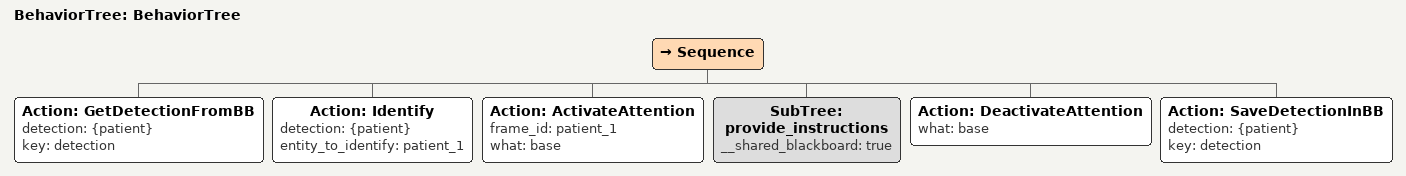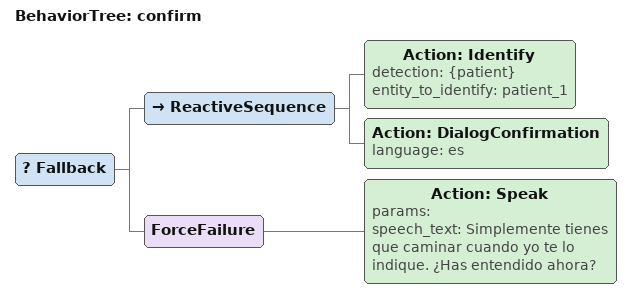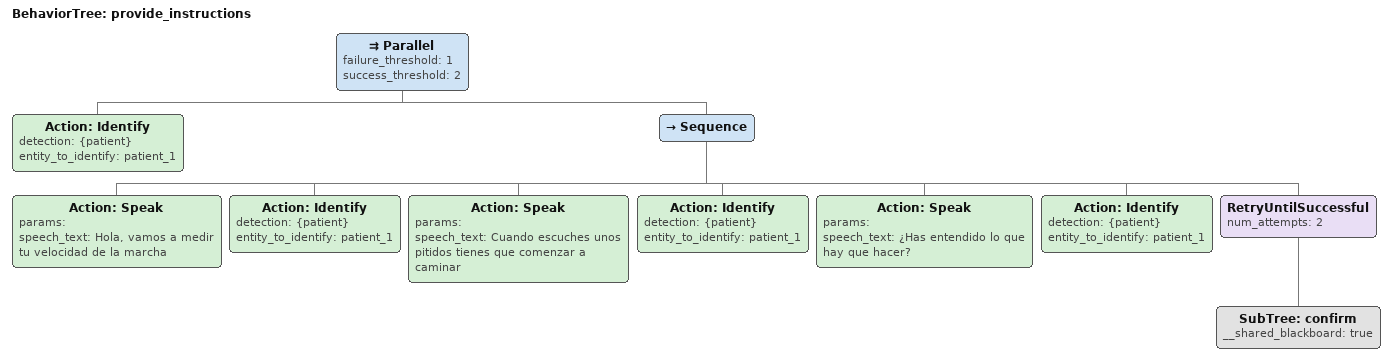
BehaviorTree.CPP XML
<?xml version="1.0"?>
<root main_tree_to_execute="BehaviorTree">
    <BehaviorTree ID="BehaviorTree">
        <Sequence>
            <Action ID="GetDetectionFromBB" detection="{patient}" key="detection"/>
            <Action ID="Identify" detection="{patient}" entity_to_identify="patient_1"/>
            <Action ID="ActivateAttention" frame_id="patient_1" what="base"/>
            <SubTree ID="provide_instructions" __shared_blackboard="true"/>
            <Action ID="DeactivateAttention" what="base"/>
            <Action ID="SaveDetectionInBB" detection="{patient}" key="detection"/>
        </Sequence>
    </BehaviorTree>
    <BehaviorTree ID="confirm">
        <Fallback>
            <ReactiveSequence>
                <Action ID="Identify" detection="{patient}" entity_to_identify="patient_1"/>
                <Action ID="DialogConfirmation" language="es"/>
            </ReactiveSequence>
            <ForceFailure>
                <Action ID="Speak" params="" speech_text="Simplemente tienes que caminar cuando yo te lo indique. ¿Has entendido ahora?"/>
            </ForceFailure>
        </Fallback>
    </BehaviorTree>
    <BehaviorTree ID="provide_instructions">
        <Parallel failure_threshold="1" success_threshold="2">
            <Action ID="Identify" detection="{patient}" entity_to_identify="patient_1"/>
            <Sequence>
                <Action ID="Speak" params="" speech_text="Hola, vamos a medir tu velocidad de la marcha"/>
                <Action ID="Identify" detection="{patient}" entity_to_identify="patient_1"/>
                <Action ID="Speak" params="" speech_text="Cuando escuches unos pitidos tienes que comenzar a caminar"/>
                <Action ID="Identify" detection="{patient}" entity_to_identify="patient_1"/>
                <Action ID="Speak" params="" speech_text="¿Has entendido lo que hay que hacer?"/>
                <Action ID="Identify" detection="{patient}" entity_to_identify="patient_1"/>
                <RetryUntilSuccessful num_attempts="2">
                    <SubTree ID="confirm" __shared_blackboard="true"/>
                </RetryUntilSuccessful>
            </Sequence>
        </Parallel>
    </BehaviorTree>
</root>
